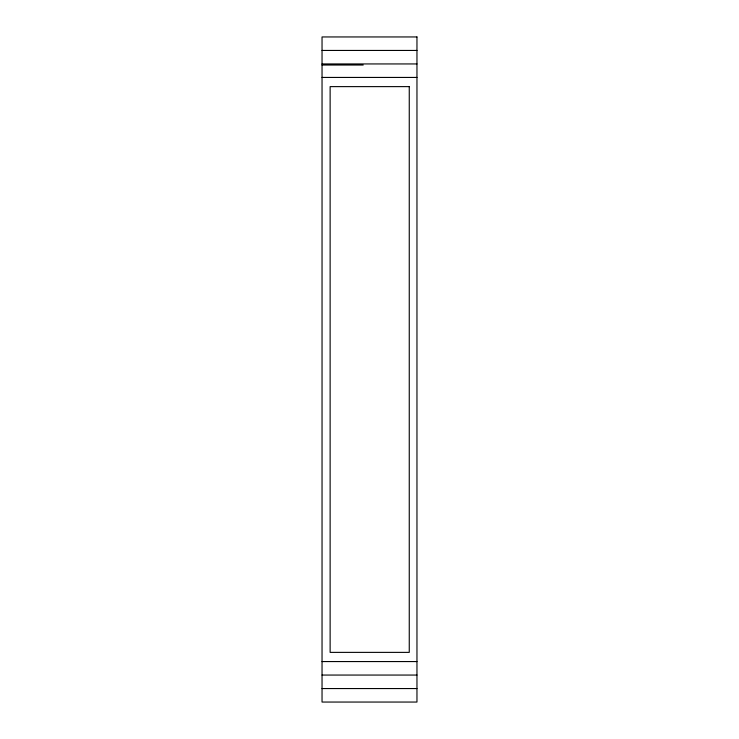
<?xml version="1.0" encoding="UTF-8"?>
<svg xmlns="http://www.w3.org/2000/svg" width="739" height="739" viewBox="0 0 739 739"><rect width="100%" height="100%" fill="white"/><g stroke="black" fill="none" stroke-linecap="round" stroke-linejoin="round"><path stroke-width="1.11" d="M322.038 50.446L416.962 50.446M322.038 63.942L416.962 63.942M322.038 65.023L363.209 65.023M322.038 77.438L416.962 77.438M322.038 661.562L416.962 661.562M322.038 675.058L416.962 675.058M322.038 688.554L416.962 688.554M416.962 36.95L322.038 36.95L322.038 702.05L416.962 702.05L416.962 36.95M409.258 86.62L330.13 86.62L330.13 652.38L409.258 652.38L409.258 86.62"/></g></svg>
